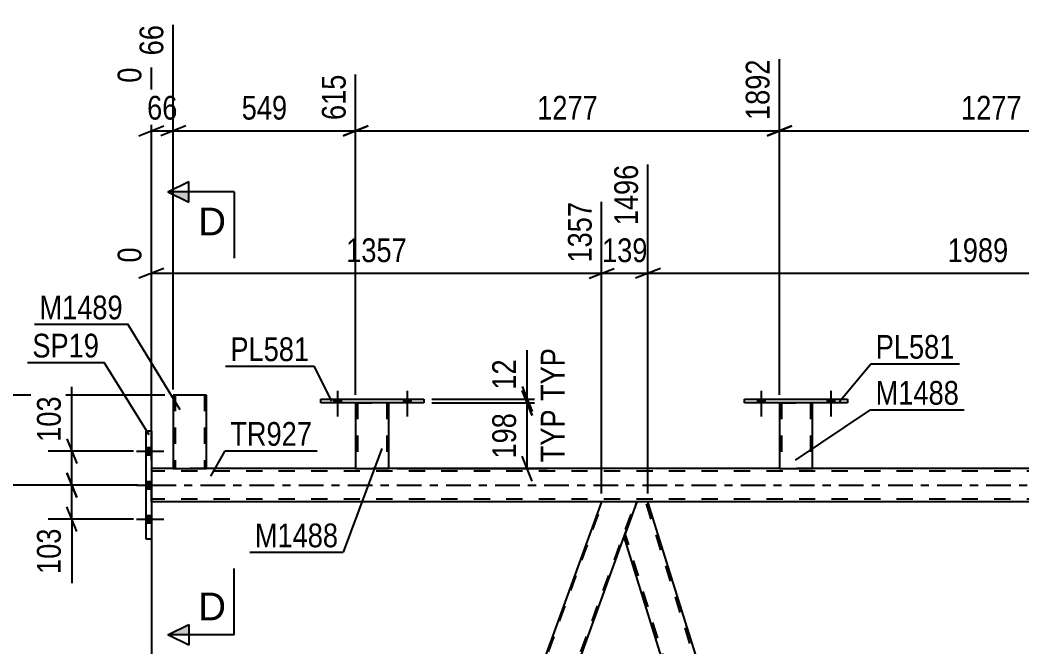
# Model space of a CAD drawing. Header units: millimetres. Extents: x 0 to 841, y 0 to 594.
# Drawn here: x 61.7 to 182.4, y 440.6 to 516.2 of the extents above; entities that cross this region are included whole.
import ezdxf

# ---------------------------------------------------------------- set-up
doc = ezdxf.new("R2010")
doc.units = ezdxf.units.MM
doc.linetypes.add('DXK_LINE_DOT2', pattern=[3.9198, 1.9599, -1.9599])
doc.linetypes.add('DXK_LINE_DOT3', pattern=[5.9187, 2.979, -0.9799, 0.9799, -0.9799])
doc.styles.add('Arial', font='ARIAL.TTF', dxfattribs={"height": 0.2})
doc.styles.add('Arial Narrow', font='ARIALN.TTF', dxfattribs={"height": 0.2})

# ---------------------------------------------------------------- blocks, each defined once
blk = doc.blocks.new('Bolt-814553173-3765 - 3758')
at = {"linetype": 'Continuous'}
for points in [[(99.5, 469.99), (100.38, 469.99), (100.38, 470.47), (99.5, 470.47)], [(107.9, 469.99), (108.78, 469.99), (108.78, 470.47), (107.9, 470.47)]]:
    blk.add_hatch(color=1, dxfattribs=at).paths.add_polyline_path(points)
at = {"color": 1, "linetype": 'Continuous'}
for p, q in [((99.94, 471.47), (99.94, 468.35)), ((108.34, 471.47), (108.34, 468.35)), ((99.5, 470.47), (99.5, 469.99)), ((100.38, 470.47), (100.38, 469.99)), ((107.9, 470.47), (107.9, 469.99)), ((108.78, 470.47), (108.78, 469.99))]:
    blk.add_line(p, q, dxfattribs=at)
blk = doc.blocks.new('Bolt-814553173-3763 - 3758')
at = {"linetype": 'Continuous'}
for points in [[(150.58, 469.99), (151.46, 469.99), (151.46, 470.47), (150.58, 470.47)], [(158.98, 469.99), (159.86, 469.99), (159.86, 470.47), (158.98, 470.47)]]:
    blk.add_hatch(color=1, dxfattribs=at).paths.add_polyline_path(points)
at = {"color": 1, "linetype": 'Continuous'}
for p, q in [((151.02, 471.47), (151.02, 468.35)), ((159.42, 471.47), (159.42, 468.35)), ((150.58, 470.47), (150.58, 469.99)), ((151.46, 470.47), (151.46, 469.99)), ((158.98, 470.47), (158.98, 469.99)), ((159.86, 470.47), (159.86, 469.99))]:
    blk.add_line(p, q, dxfattribs=at)
blk = doc.blocks.new('Bolt-814553173-3764 - 3758')
at = {"linetype": 'Continuous'}
for points in [[(150.58, 469.99), (151.46, 469.99), (151.46, 470.47), (150.58, 470.47)], [(158.98, 469.99), (159.86, 469.99), (159.86, 470.47), (158.98, 470.47)]]:
    blk.add_hatch(color=1, dxfattribs=at).paths.add_polyline_path(points)
at = {"color": 1, "linetype": 'Continuous'}
for p, q in [((151.02, 471.47), (151.02, 468.35)), ((159.42, 471.47), (159.42, 468.35)), ((150.58, 470.47), (150.58, 469.99)), ((151.46, 470.47), (151.46, 469.99)), ((158.98, 470.47), (158.98, 469.99)), ((159.86, 470.47), (159.86, 469.99))]:
    blk.add_line(p, q, dxfattribs=at)
blk = doc.blocks.new('Bolt-814553173-3772 - 3758')
at = {"linetype": 'Continuous'}
for points in [[(99.5, 469.99), (100.38, 469.99), (100.38, 470.47), (99.5, 470.47)], [(107.9, 469.99), (108.78, 469.99), (108.78, 470.47), (107.9, 470.47)]]:
    blk.add_hatch(color=1, dxfattribs=at).paths.add_polyline_path(points)
at = {"color": 1, "linetype": 'Continuous'}
for p, q in [((99.94, 471.47), (99.94, 468.35)), ((108.34, 471.47), (108.34, 468.35)), ((99.5, 470.47), (99.5, 469.99)), ((100.38, 470.47), (100.38, 469.99)), ((107.9, 470.47), (107.9, 469.99)), ((108.78, 470.47), (108.78, 469.99))]:
    blk.add_line(p, q, dxfattribs=at)
blk = doc.blocks.new('Part-814553173-4124 - 3758')
at = {"color": 7, "linetype": 'DXK_LINE_DOT2'}
for p, q in [((172.98, 336.86), (217.1, 458.08)), ((176.89, 336.86), (221.01, 458.08)), ((219.65, 453.88), (221.18, 458.08)), ((172.8, 336.86), (174.56, 341.69)), ((177.06, 336.86), (178.82, 341.69)), ((177.06, 336.86), (172.8, 336.86))]:
    blk.add_line(p, q, dxfattribs=at)
at = {"color": 2, "linetype": 'Continuous'}
for p, q in [((216.93, 458.08), (174.56, 341.69)), ((221.18, 458.08), (216.93, 458.08)), ((178.82, 341.69), (219.65, 453.88))]:
    blk.add_line(p, q, dxfattribs=at)
blk = doc.blocks.new('Part-814553173-3784 - 3758')
at = {"color": 2, "linetype": 'Continuous'}
for p, q in [((102.14, 469.99), (102.14, 462.08)), ((106.14, 462.08), (106.14, 469.99)), ((102.14, 462.08), (106.14, 462.08))]:
    blk.add_line(p, q, dxfattribs=at)
at = {"color": 7, "linetype": 'DXK_LINE_DOT2'}
for p, q in [((102.14, 469.99), (106.14, 469.99)), ((102.14, 469.99), (102.14, 469.99)), ((102.14, 469.99), (102.14, 469.99)), ((102.38, 469.99), (102.38, 462.08)), ((105.9, 469.99), (105.9, 462.08)), ((106.14, 469.99), (106.14, 469.99)), ((106.14, 469.99), (106.14, 469.99)), ((105.84, 462.08), (105.88, 462.08)), ((105.84, 462.08), (105.88, 462.08)), ((105.88, 462.08), (105.9, 462.08)), ((105.88, 462.08), (105.9, 462.08))]:
    blk.add_line(p, q, dxfattribs=at)
blk = doc.blocks.new('Part-814553173-3789 - 3758')
at = {"color": 2, "linetype": 'Continuous'}
for p, q in [((97.94, 470.47), (110.34, 470.47)), ((97.94, 469.99), (97.94, 470.47)), ((110.34, 469.99), (97.94, 469.99)), ((110.34, 470.47), (110.34, 469.99))]:
    blk.add_line(p, q, dxfattribs=at)
blk = doc.blocks.new('Part-814553173-3794 - 3758')
at = {"color": 2, "linetype": 'Continuous'}
for p, q in [((84.16, 470.95), (80.16, 470.95)), ((80.16, 470.95), (80.16, 462.08)), ((84.16, 462.08), (84.16, 470.95)), ((80.16, 462.08), (84.16, 462.08))]:
    blk.add_line(p, q, dxfattribs=at)
at = {"color": 7, "linetype": 'DXK_LINE_DOT2'}
for p, q in [((80.4, 470.95), (80.4, 462.08)), ((83.85, 470.95), (83.87, 470.95)), ((83.87, 470.95), (83.91, 470.95)), ((83.91, 470.95), (83.92, 470.95)), ((83.92, 470.95), (83.92, 462.08)), ((83.91, 462.08), (83.87, 462.08)), ((83.91, 462.08), (83.87, 462.08)), ((83.92, 462.08), (83.91, 462.08)), ((83.91, 462.08), (83.92, 462.08))]:
    blk.add_line(p, q, dxfattribs=at)
blk = doc.blocks.new('Part-814553173-3898 - 3758')
at = {"color": 2, "linetype": 'Continuous'}
for p, q in [((153.22, 469.99), (153.22, 462.08)), ((157.22, 462.08), (157.22, 469.99)), ((153.22, 462.08), (157.22, 462.08))]:
    blk.add_line(p, q, dxfattribs=at)
at = {"color": 7, "linetype": 'DXK_LINE_DOT2'}
for p, q in [((153.22, 469.99), (157.22, 469.99)), ((153.22, 469.99), (153.22, 469.99)), ((153.22, 469.99), (153.22, 469.99)), ((153.46, 469.99), (153.46, 462.08)), ((156.98, 469.99), (156.98, 462.08)), ((157.22, 469.99), (157.22, 469.99)), ((157.22, 469.99), (157.22, 469.99)), ((156.92, 462.08), (156.96, 462.08)), ((156.92, 462.08), (156.96, 462.08)), ((156.96, 462.08), (156.98, 462.08)), ((156.96, 462.08), (156.98, 462.08))]:
    blk.add_line(p, q, dxfattribs=at)
blk = doc.blocks.new('Part-814553173-3903 - 3758')
at = {"color": 2, "linetype": 'Continuous'}
for p, q in [((149.02, 470.47), (161.42, 470.47)), ((149.02, 469.99), (149.02, 470.47)), ((161.42, 469.99), (149.02, 469.99)), ((161.42, 470.47), (161.42, 469.99))]:
    blk.add_line(p, q, dxfattribs=at)
blk = doc.blocks.new('Bolt-814553173-3935 - 3758')
at = {"linetype": 'Continuous'}
for points in [[(77.52, 463.74), (77.52, 464.62), (76.88, 464.62), (76.88, 463.74)], [(77.52, 463.74), (77.52, 464.62), (76.88, 464.62), (76.88, 463.74)], [(77.52, 463.74), (77.52, 464.62), (76.88, 464.62), (76.88, 463.74)], [(77.52, 459.64), (77.52, 460.52), (76.88, 460.52), (76.88, 459.64)], [(77.52, 459.64), (77.52, 460.52), (76.88, 460.52), (76.88, 459.64)], [(77.52, 455.54), (77.52, 456.42), (76.88, 456.42), (76.88, 455.54)], [(77.52, 455.54), (77.52, 456.42), (76.88, 456.42), (76.88, 455.54)], [(77.52, 455.54), (77.52, 456.42), (76.88, 456.42), (76.88, 455.54)]]:
    blk.add_hatch(color=1, dxfattribs=at).paths.add_polyline_path(points)
at = {"color": 1, "linetype": 'Continuous'}
for p, q in [((75.72, 464.18), (79.04, 464.18)), ((75.72, 464.18), (79.04, 464.18)), ((75.72, 464.18), (79.04, 464.18)), ((76.88, 464.62), (77.52, 464.62)), ((76.88, 464.62), (77.52, 464.62)), ((76.88, 464.62), (77.52, 464.62)), ((76.88, 463.74), (77.52, 463.74)), ((76.88, 463.74), (77.52, 463.74)), ((76.88, 463.74), (77.52, 463.74)), ((75.72, 460.08), (79.04, 460.08)), ((75.72, 460.08), (79.04, 460.08)), ((76.88, 460.52), (77.52, 460.52)), ((76.88, 460.52), (77.52, 460.52)), ((76.88, 459.64), (77.52, 459.64)), ((76.88, 459.64), (77.52, 459.64)), ((75.72, 455.98), (79.04, 455.98)), ((75.72, 455.98), (79.04, 455.98)), ((75.72, 455.98), (79.04, 455.98)), ((76.88, 456.42), (77.52, 456.42)), ((76.88, 456.42), (77.52, 456.42)), ((76.88, 456.42), (77.52, 456.42)), ((76.88, 455.54), (77.52, 455.54)), ((76.88, 455.54), (77.52, 455.54)), ((76.88, 455.54), (77.52, 455.54))]:
    blk.add_line(p, q, dxfattribs=at)
blk = doc.blocks.new('Part-814553173-4077 - 3758')
at = {"color": 2, "linetype": 'Continuous'}
for p, q in [((80.16, 462.08), (77.52, 462.08)), ((102.14, 462.08), (84.16, 462.08)), ((153.22, 462.08), (106.14, 462.08)), ((204.3, 462.08), (157.22, 462.08)), ((131.79, 458.08), (77.52, 458.08)), ((216.93, 458.08), (137.37, 458.08))]:
    blk.add_line(p, q, dxfattribs=at)
at = {"color": 7, "linetype": 'DXK_LINE_DOT2'}
for p, q in [((77.52, 458.08), (77.52, 462.08)), ((741.59, 461.76), (77.52, 461.76)), ((84.16, 462.08), (80.16, 462.08)), ((106.14, 462.08), (102.14, 462.08)), ((157.22, 462.08), (153.22, 462.08)), ((741.59, 458.4), (77.52, 458.4)), ((137.37, 458.08), (131.79, 458.08))]:
    blk.add_line(p, q, dxfattribs=at)
at = {"color": 7, "linetype": 'DXK_LINE_DOT3'}
blk.add_line((77.52, 460.08), (741.59, 460.08), dxfattribs=at)
blk = doc.blocks.new('Part-814553173-4177 - 3758')
at = {"color": 2, "linetype": 'Continuous'}
for p, q in [((136.05, 458.08), (134.52, 453.89)), ((137.37, 458.08), (136.05, 458.08)), ((173.65, 341.69), (137.37, 458.08)), ((169.46, 341.69), (134.5, 453.83)), ((134.52, 453.89), (134.52, 453.88))]:
    blk.add_line(p, q, dxfattribs=at)
at = {"color": 7, "linetype": 'DXK_LINE_DOT2'}
for p, q in [((173.93, 339.96), (137.11, 458.08)), ((171.21, 336.86), (134.64, 454.2)), ((134.52, 453.89), (134.5, 453.83)), ((170.96, 336.86), (169.46, 341.69)), ((174.07, 340.33), (173.65, 341.69)), ((172.8, 336.86), (174.07, 340.33)), ((170.96, 336.86), (172.8, 336.86))]:
    blk.add_line(p, q, dxfattribs=at)
blk = doc.blocks.new('Part-814553173-4182 - 3758')
at = {"color": 2, "linetype": 'Continuous'}
for p, q in [((131.79, 458.08), (87.67, 336.86)), ((136.05, 458.08), (131.79, 458.08)), ((91.93, 336.86), (134.52, 453.88))]:
    blk.add_line(p, q, dxfattribs=at)
at = {"color": 7, "linetype": 'DXK_LINE_DOT2'}
for p, q in [((87.84, 336.86), (131.96, 458.08)), ((91.76, 336.86), (135.88, 458.08)), ((134.52, 453.88), (136.05, 458.08)), ((87.67, 336.86), (91.93, 336.86))]:
    blk.add_line(p, q, dxfattribs=at)
blk = doc.blocks.new('Part-814553173-4191 - 3758')
at = {"color": 2, "linetype": 'Continuous'}
for p, q in [((77.52, 466.58), (76.88, 466.58)), ((76.88, 453.58), (76.88, 466.58)), ((77.52, 466.58), (77.52, 453.58)), ((77.52, 453.58), (76.88, 453.58))]:
    blk.add_line(p, q, dxfattribs=at)
blk = doc.blocks.new('StraightDimension-814553173-4836 - 3758')
at = {"color": 7, "linetype": 'Continuous'}
for p, q in [((40.75, 458.58), (39.55, 461.58)), ((75.88, 460.08), (37.3, 460.08)), ((40.15, 334.22), (40.15, 460.08)), ((39.55, 335.72), (40.75, 332.72)), ((54.26, 334.22), (37.3, 334.22))]:
    blk.add_line(p, q, dxfattribs=at)
at = {"color": 0}
blk.add_wipeout([(39.4, 401.41), (35.2, 401.41), (35.2, 392.9), (39.4, 392.9)], dxfattribs=at)
at = {"color": 3, "style": 'Arial Narrow'}
blk.add_text('3146', height=2.863, rotation=90.0002, dxfattribs=at).set_placement((38.8, 393.5))
blk = doc.blocks.new('StraightDimension-814553173-4952 - 3758')
at = {"color": 7, "linetype": 'Continuous'}
blk.add_line((79.16, 470.95), (26.16, 470.95), dxfattribs=at)
blk = doc.blocks.new('StraightDimension-814553173-14589 - 3758')
at = {"color": 7, "linetype": 'Continuous'}
for p, q in [((153.22, 470.99), (153.22, 511.44)), ((204.3, 470.99), (204.3, 511.44)), ((154.72, 503.42), (151.72, 502.22)), ((153.22, 502.82), (204.3, 502.82)), ((202.8, 502.22), (205.8, 503.42))]:
    blk.add_line(p, q, dxfattribs=at)
at = {"color": 0}
blk.add_wipeout([(183.02, 503.57), (183.02, 507.77), (174.5, 507.77), (174.5, 503.57)], dxfattribs=at)
at = {"color": 3, "style": 'Arial Narrow'}
blk.add_text('1277', height=2.863, dxfattribs=at).set_placement((175.1, 504.17))
at = {"color": 0, "linetype": 'Continuous'}
blk.add_wipeout([(203.7, 512.04), (199.5, 512.04), (199.5, 503.52), (203.7, 503.52)], dxfattribs=at)
at = {"color": 3, "linetype": 'Continuous', "style": 'Arial Narrow'}
blk.add_text('3170', height=2.863, rotation=90.0002, dxfattribs=at).set_placement((203.1, 504.12))
blk = doc.blocks.new('StraightDimension-814553173-14592 - 3758')
at = {"color": 7, "linetype": 'Continuous'}
for p, q in [((80.16, 471.63), (80.16, 515.58)), ((77.52, 463.08), (77.52, 510.45)), ((76.02, 502.22), (79.02, 503.42)), ((77.52, 502.82), (80.16, 502.82)), ((81.66, 503.42), (78.66, 502.22))]:
    blk.add_line(p, q, dxfattribs=at)
at = {"color": 0, "linetype": 'Continuous'}
blk.add_wipeout([(79.56, 516.18), (75.36, 516.18), (75.36, 511.32), (79.56, 511.32)], dxfattribs=at)
at = {"color": 0}
blk.add_wipeout([(81.27, 503.57), (81.27, 507.77), (76.41, 507.77), (76.41, 503.57)], dxfattribs=at)
at = {"color": 3, "linetype": 'Continuous', "style": 'Arial Narrow'}
blk.add_text('66', height=2.863, rotation=90.0002, dxfattribs=at).set_placement((78.96, 511.92))
at = {"color": 3, "style": 'Arial Narrow'}
blk.add_text('66', height=2.863, dxfattribs=at).set_placement((77.01, 504.17))
at = {"color": 0, "linetype": 'Continuous'}
blk.add_wipeout([(76.92, 511.05), (72.72, 511.05), (72.72, 508.02), (76.92, 508.02)], dxfattribs=at)
at = {"color": 3, "linetype": 'Continuous', "style": 'Arial Narrow'}
blk.add_text('0', height=2.86, rotation=90.0002, dxfattribs=at).set_placement((76.32, 508.62))
blk = doc.blocks.new('StraightDimension-814553173-5150 - 3758')
at = {"color": 7, "linetype": 'Continuous'}
for p, q in [((122.22, 471.49), (123.42, 468.49)), ((111.34, 469.99), (125.22, 469.99)), ((122.82, 462.08), (122.82, 469.99)), ((123.42, 460.58), (122.22, 463.58)), ((107.14, 462.08), (125.22, 462.08))]:
    blk.add_line(p, q, dxfattribs=at)
at = {"color": 0, "linetype": 'Continuous'}
blk.add_wipeout([(127.92, 469.83), (123.72, 469.83), (123.72, 462.24), (127.92, 462.24)], dxfattribs=at)
at = {"color": 0}
blk.add_wipeout([(122.07, 469.38), (117.87, 469.38), (117.87, 462.69), (122.07, 462.69)], dxfattribs=at)
at = {"color": 3, "style": 'Arial Narrow'}
blk.add_text('198', height=2.863, rotation=90.0002, dxfattribs=at).set_placement((121.47, 463.29))
at = {"color": 3, "linetype": 'Continuous', "style": 'Arial Narrow'}
blk.add_text('TYP', height=2.863, rotation=90.0002, dxfattribs=at).set_placement((127.32, 462.84))
blk = doc.blocks.new('StraightDimension-814553173-4905 - 3758')
at = {"color": 7, "linetype": 'Continuous'}
for p, q in [((67.35, 461.58), (68.55, 458.58)), ((75.38, 460.08), (65.1, 460.08)), ((67.95, 455.98), (67.95, 460.08)), ((68.55, 454.48), (67.35, 457.48)), ((75.38, 455.98), (65.1, 455.98)), ((67.95, 455.98), (67.95, 448.25)), ((67.95, 455.98), (67.95, 448.25))]:
    blk.add_line(p, q, dxfattribs=at)
at = {"color": 0}
blk.add_wipeout([(67.2, 455.46), (63, 455.46), (63, 448.77), (67.2, 448.77)], dxfattribs=at)
at = {"color": 3, "style": 'Arial Narrow'}
blk.add_text('103', height=2.863, rotation=90.0002, dxfattribs=at).set_placement((66.6, 449.37))
blk = doc.blocks.new('StraightDimension-814553173-4225 - 3758')
at = {"color": 7, "linetype": 'Continuous'}
for p, q in [((137.37, 459.08), (137.37, 498.74)), ((131.79, 459.08), (131.79, 494.24)), ((130.29, 485.03), (133.29, 486.23)), ((131.79, 485.63), (137.37, 485.63)), ((138.87, 486.23), (135.87, 485.03))]:
    blk.add_line(p, q, dxfattribs=at)
at = {"color": 0}
blk.add_wipeout([(137.92, 486.38), (137.92, 490.58), (131.24, 490.58), (131.24, 486.38)], dxfattribs=at)
at = {"color": 3, "style": 'Arial Narrow'}
blk.add_text('139', height=2.863, dxfattribs=at).set_placement((131.84, 486.98))
at = {"color": 0, "linetype": 'Continuous'}
blk.add_wipeout([(136.77, 499.34), (132.57, 499.34), (132.57, 490.83), (136.77, 490.83)], dxfattribs=at)
at = {"color": 3, "linetype": 'Continuous', "style": 'Arial Narrow'}
blk.add_text('1496', height=2.863, rotation=90.0002, dxfattribs=at).set_placement((136.17, 491.43))
blk = doc.blocks.new('StraightDimension-814553173-4244 - 3758')
at = {"color": 7, "linetype": 'Continuous'}
for p, q in [((137.37, 459.08), (137.37, 498.74)), ((216.93, 459.08), (216.93, 494.24)), ((138.87, 486.23), (135.87, 485.03)), ((137.37, 485.63), (216.93, 485.63)), ((215.43, 485.03), (218.43, 486.23))]:
    blk.add_line(p, q, dxfattribs=at)
at = {"color": 0}
blk.add_wipeout([(181.4, 486.38), (181.4, 490.58), (172.89, 490.58), (172.89, 486.38)], dxfattribs=at)
at = {"color": 3, "style": 'Arial Narrow'}
blk.add_text('1989', height=2.863, dxfattribs=at).set_placement((173.49, 486.98))
at = {"color": 0, "linetype": 'Continuous'}
blk.add_wipeout([(216.33, 494.84), (212.13, 494.84), (212.13, 486.33), (216.33, 486.33)], dxfattribs=at)
at = {"color": 3, "linetype": 'Continuous', "style": 'Arial Narrow'}
blk.add_text('3485', height=2.863, rotation=90.0002, dxfattribs=at).set_placement((215.73, 486.93))
blk = doc.blocks.new('StraightDimension-814553173-4503 - 3758')
at = {"color": 7, "linetype": 'Continuous'}
for p, q in [((131.79, 459.08), (131.79, 494.24)), ((77.52, 467.58), (77.52, 488.76)), ((79.02, 486.23), (76.02, 485.03)), ((77.52, 485.63), (131.79, 485.63)), ((130.29, 485.03), (133.29, 486.23))]:
    blk.add_line(p, q, dxfattribs=at)
at = {"color": 0}
blk.add_wipeout([(108.91, 486.38), (108.91, 490.58), (100.4, 490.58), (100.4, 486.38)], dxfattribs=at)
at = {"color": 3, "style": 'Arial Narrow'}
blk.add_text('1357', height=2.863, dxfattribs=at).set_placement((101, 486.98))
at = {"color": 0, "linetype": 'Continuous'}
for points in [[(131.19, 494.84), (126.99, 494.84), (126.99, 486.33), (131.19, 486.33)], [(76.92, 489.36), (72.72, 489.36), (72.72, 486.33), (76.92, 486.33)]]:
    blk.add_wipeout(points, dxfattribs=at)
at = {"color": 3, "linetype": 'Continuous', "style": 'Arial Narrow'}
for s, height, p in [('1357', 2.863, (130.59, 486.93)), ('0', 2.86, (76.32, 486.93))]:
    blk.add_text(s, height=height, rotation=90.0002, dxfattribs=at).set_placement(p)
blk = doc.blocks.new('StraightDimension-814553173-4841 - 3758')
at = {"color": 7, "linetype": 'Continuous'}
for p, q in [((77.52, 457.08), (77.52, 398.58)), ((55.9, 337.86), (55.9, 403.83)), ((57.4, 401.58), (54.4, 400.38)), ((55.9, 400.98), (77.52, 400.98)), ((76.02, 400.38), (79.02, 401.58))]:
    blk.add_line(p, q, dxfattribs=at)
at = {"color": 0}
blk.add_wipeout([(70.97, 401.73), (70.97, 405.93), (62.45, 405.93), (62.45, 401.73)], dxfattribs=at)
at = {"color": 3, "style": 'Arial Narrow'}
blk.add_text('1431', height=2.863, dxfattribs=at).set_placement((63.05, 402.33))
blk = doc.blocks.new('StraightDimension-814553173-4915 - 3758')
at = {"color": 7, "linetype": 'Continuous'}
for p, q in [((67.95, 464.18), (67.95, 471.92)), ((67.95, 464.18), (67.95, 471.92)), ((67.35, 465.68), (68.55, 462.68)), ((75.38, 464.18), (65.1, 464.18)), ((67.95, 460.08), (67.95, 464.18)), ((68.55, 458.58), (67.35, 461.58)), ((75.38, 460.08), (65.1, 460.08))]:
    blk.add_line(p, q, dxfattribs=at)
at = {"color": 0}
blk.add_wipeout([(67.2, 471.39), (63, 471.39), (63, 464.71), (67.2, 464.71)], dxfattribs=at)
at = {"color": 3, "style": 'Arial Narrow'}
blk.add_text('103', height=2.863, rotation=90.0002, dxfattribs=at).set_placement((66.6, 465.31))
blk = doc.blocks.new('StraightDimension-814553173-5142 - 3758')
at = {"color": 7, "linetype": 'Continuous'}
for p, q in [((122.82, 470.47), (122.82, 476.38)), ((122.82, 470.47), (122.82, 476.38)), ((122.22, 471.97), (123.42, 468.97)), ((123.42, 468.49), (122.22, 471.49)), ((111.34, 470.47), (125.22, 470.47)), ((111.34, 469.99), (125.22, 469.99)), ((122.82, 469.99), (122.82, 470.47))]:
    blk.add_line(p, q, dxfattribs=at)
at = {"color": 0, "linetype": 'Continuous'}
blk.add_wipeout([(127.92, 477.22), (123.72, 477.22), (123.72, 469.63), (127.92, 469.63)], dxfattribs=at)
at = {"color": 0}
blk.add_wipeout([(122.07, 475.85), (117.87, 475.85), (117.87, 471), (122.07, 471)], dxfattribs=at)
at = {"color": 3, "linetype": 'Continuous', "style": 'Arial Narrow'}
blk.add_text('TYP', height=2.863, rotation=90.0002, dxfattribs=at).set_placement((127.32, 470.23))
at = {"color": 3, "style": 'Arial Narrow'}
blk.add_text('12', height=2.863, rotation=90.0002, dxfattribs=at).set_placement((121.47, 471.6))
blk = doc.blocks.new('StraightDimension-814553173-14590 - 3758')
at = {"color": 7, "linetype": 'Continuous'}
for p, q in [((153.22, 470.99), (153.22, 511.44)), ((102.14, 470.99), (102.14, 509.61)), ((103.64, 503.42), (100.64, 502.22)), ((102.14, 502.82), (153.22, 502.82)), ((151.72, 502.22), (154.72, 503.42))]:
    blk.add_line(p, q, dxfattribs=at)
at = {"color": 0}
blk.add_wipeout([(131.94, 503.57), (131.94, 507.77), (123.42, 507.77), (123.42, 503.57)], dxfattribs=at)
at = {"color": 3, "style": 'Arial Narrow'}
blk.add_text('1277', height=2.863, dxfattribs=at).set_placement((124.02, 504.17))
at = {"color": 0, "linetype": 'Continuous'}
blk.add_wipeout([(152.62, 512.04), (148.42, 512.04), (148.42, 503.52), (152.62, 503.52)], dxfattribs=at)
at = {"color": 3, "linetype": 'Continuous', "style": 'Arial Narrow'}
blk.add_text('1892', height=2.863, rotation=90.0002, dxfattribs=at).set_placement((152.02, 504.12))
blk = doc.blocks.new('StraightDimension-814553173-14591 - 3758')
at = {"color": 7, "linetype": 'Continuous'}
for p, q in [((80.16, 471.63), (80.16, 515.58)), ((102.14, 470.99), (102.14, 509.61)), ((81.66, 503.42), (78.66, 502.22)), ((80.16, 502.82), (102.14, 502.82)), ((100.64, 502.22), (103.64, 503.42))]:
    blk.add_line(p, q, dxfattribs=at)
at = {"color": 0}
blk.add_wipeout([(94.49, 503.57), (94.49, 507.77), (87.81, 507.77), (87.81, 503.57)], dxfattribs=at)
at = {"color": 3, "style": 'Arial Narrow'}
blk.add_text('549', height=2.863, dxfattribs=at).set_placement((88.41, 504.17))
at = {"color": 0, "linetype": 'Continuous'}
blk.add_wipeout([(101.54, 510.21), (97.34, 510.21), (97.34, 503.52), (101.54, 503.52)], dxfattribs=at)
at = {"color": 3, "linetype": 'Continuous', "style": 'Arial Narrow'}
blk.add_text('615', height=2.863, rotation=90.0002, dxfattribs=at).set_placement((100.94, 504.12))
blk = doc.blocks.new('SectionMark-814553173-5407 - 3758')
at = {"linetype": 'Continuous'}
for points in [[(82.02, 495.46), (82.02, 494.21), (79.52, 495.46)], [(82.02, 443.28), (82.02, 442.03), (79.52, 442.03)]]:
    blk.add_hatch(color=6, dxfattribs=at).paths.add_polyline_path(points)
at = {"color": 6, "linetype": 'Continuous'}
for p, q in [((79.52, 495.46), (82.02, 496.71)), ((82.02, 494.21), (82.02, 496.71)), ((87.52, 495.46), (79.52, 495.46)), ((79.52, 495.46), (82.02, 494.21)), ((87.52, 495.46), (87.52, 487.46)), ((87.52, 442.03), (87.52, 450.03)), ((79.52, 442.03), (82.02, 443.28)), ((82.02, 443.28), (82.02, 440.78)), ((87.52, 442.03), (79.52, 442.03)), ((82.02, 440.78), (79.52, 442.03))]:
    blk.add_line(p, q, dxfattribs=at)
at = {"color": 0, "linetype": 'Continuous'}
for points in [[(86.52, 490.21), (86.52, 493.71), (83.15, 493.71), (83.15, 490.21)], [(86.52, 443.78), (86.52, 447.28), (83.15, 447.28), (83.15, 443.78)]]:
    blk.add_wipeout(points, dxfattribs=at)
at = {"color": 3, "linetype": 'Continuous', "style": 'Arial'}
for p in [(83.15, 490.21), (83.15, 443.78)]:
    blk.add_text('D', height=3.34, dxfattribs=at).set_placement(p)
blk = doc.blocks.new('Mark-814553173-3894 - 3758')
at = {"color": 0}
blk.add_wipeout([(174.86, 469.78), (174.86, 472.78), (164.81, 472.78), (164.81, 469.78)], dxfattribs=at)
blk.add_wipeout([(174.86, 469.78), (174.86, 472.78), (164.81, 472.78), (164.81, 469.78)], dxfattribs=at)
at = {"color": 30, "linetype": 'Continuous'}
for p, q in [((155.17, 463.08), (164.21, 469.18)), ((164.21, 469.18), (175.46, 469.18))]:
    blk.add_line(p, q, dxfattribs=at)
at = {"color": 3, "style": 'Arial Narrow'}
blk.add_text('M1488', height=2.863, dxfattribs=at).set_placement((164.81, 469.78))
blk = doc.blocks.new('Mark-814553173-3780 - 3758')
at = {"color": 0}
blk.add_wipeout([(100.05, 452.59), (100.05, 455.59), (89.99, 455.59), (89.99, 452.59)], dxfattribs=at)
blk.add_wipeout([(100.05, 452.59), (100.05, 455.59), (89.99, 455.59), (89.99, 452.59)], dxfattribs=at)
at = {"color": 30, "linetype": 'Continuous'}
for p in [(105.31, 464.51), (89.39, 451.99)]:
    blk.add_line(p, (100.65, 451.99), dxfattribs=at)
at = {"color": 3, "style": 'Arial Narrow'}
blk.add_text('M1488', height=2.863, dxfattribs=at).set_placement((89.99, 452.59))
blk = doc.blocks.new('Mark-814553173-3785 - 3758')
at = {"color": 0}
blk.add_wipeout([(96.55, 475.04), (96.55, 478.04), (87.05, 478.04), (87.05, 475.04)], dxfattribs=at)
blk.add_wipeout([(96.55, 475.04), (96.55, 478.04), (87.05, 478.04), (87.05, 475.04)], dxfattribs=at)
at = {"color": 30, "linetype": 'Continuous'}
for p in [(86.45, 474.44), (99.28, 470.2)]:
    blk.add_line(p, (97.15, 474.44), dxfattribs=at)
at = {"color": 3, "style": 'Arial Narrow'}
blk.add_text('PL581', height=2.863, dxfattribs=at).set_placement((87.05, 475.04))
blk = doc.blocks.new('Mark-814553173-3790 - 3758')
at = {"color": 0}
blk.add_wipeout([(74.08, 480.08), (74.08, 483.08), (64.03, 483.08), (64.03, 480.08)], dxfattribs=at)
blk.add_wipeout([(74.08, 480.08), (74.08, 483.08), (64.03, 483.08), (64.03, 480.08)], dxfattribs=at)
at = {"color": 30, "linetype": 'Continuous'}
for p in [(63.43, 479.48), (80.98, 469.16)]:
    blk.add_line(p, (74.68, 479.48), dxfattribs=at)
at = {"color": 3, "style": 'Arial Narrow'}
blk.add_text('M1489', height=2.863, dxfattribs=at).set_placement((64.03, 480.08))
blk = doc.blocks.new('Mark-814553173-3899 - 3758')
at = {"color": 0}
blk.add_wipeout([(174.33, 475.33), (174.33, 478.33), (164.82, 478.33), (164.82, 475.33)], dxfattribs=at)
blk.add_wipeout([(174.33, 475.33), (174.33, 478.33), (164.82, 478.33), (164.82, 475.33)], dxfattribs=at)
at = {"color": 30, "linetype": 'Continuous'}
for p, q in [((160.44, 470.17), (164.22, 474.73)), ((164.22, 474.73), (174.93, 474.73))]:
    blk.add_line(p, q, dxfattribs=at)
at = {"color": 3, "style": 'Arial Narrow'}
blk.add_text('PL581', height=2.863, dxfattribs=at).set_placement((164.82, 475.33))
blk = doc.blocks.new('Mark-814553173-4073 - 3758')
at = {"color": 0}
blk.add_wipeout([(96.9, 464.83), (96.9, 467.83), (87.03, 467.83), (87.03, 464.83)], dxfattribs=at)
blk.add_wipeout([(96.9, 464.83), (96.9, 467.83), (87.03, 467.83), (87.03, 464.83)], dxfattribs=at)
at = {"color": 30, "linetype": 'Continuous'}
for p, q in [((84.67, 461.17), (86.43, 464.23)), ((86.43, 464.23), (97.5, 464.23))]:
    blk.add_line(p, q, dxfattribs=at)
at = {"color": 3, "style": 'Arial Narrow'}
blk.add_text('TR927', height=2.863, dxfattribs=at).set_placement((87.03, 464.83))
blk = doc.blocks.new('Mark-814553173-4187 - 3758')
at = {"color": 0}
blk.add_wipeout([(71.22, 475.48), (71.22, 478.48), (63.18, 478.48), (63.18, 475.48)], dxfattribs=at)
blk.add_wipeout([(71.22, 475.48), (71.22, 478.48), (63.18, 478.48), (63.18, 475.48)], dxfattribs=at)
at = {"color": 30, "linetype": 'Continuous'}
for p in [(62.58, 474.88), (77.24, 466.14)]:
    blk.add_line(p, (71.82, 474.88), dxfattribs=at)
at = {"color": 3, "style": 'Arial Narrow'}
blk.add_text('SP19', height=2.863, dxfattribs=at).set_placement((63.18, 475.48))

msp = doc.modelspace()

# ---------------------------------------------------------------- block references
for name in ['Part-814553173-3794 - 3758', 'Bolt-814553173-3765 - 3758', 'Bolt-814553173-3772 - 3758', 'Bolt-814553173-3763 - 3758', 'Bolt-814553173-3764 - 3758', 'Part-814553173-3789 - 3758', 'Part-814553173-3784 - 3758', 'Part-814553173-3903 - 3758', 'Part-814553173-3898 - 3758', 'Part-814553173-4191 - 3758', 'Bolt-814553173-3935 - 3758', 'Part-814553173-4077 - 3758', 'Part-814553173-4182 - 3758', 'Part-814553173-4177 - 3758', 'Part-814553173-4124 - 3758']:
    msp.add_blockref(name, (0, 0))

# ---------------------------------------------------------------- next in the draw order: block references
msp.add_blockref('StraightDimension-814553173-4836 - 3758', (0, 0))

# ---------------------------------------------------------------- next in the draw order: block references
msp.add_blockref('StraightDimension-814553173-4952 - 3758', (0, 0))

# ---------------------------------------------------------------- next in the draw order: block references
for name in ['StraightDimension-814553173-14592 - 3758', 'StraightDimension-814553173-14589 - 3758', 'StraightDimension-814553173-4225 - 3758', 'StraightDimension-814553173-5150 - 3758', 'StraightDimension-814553173-4905 - 3758']:
    msp.add_blockref(name, (0, 0))

# ---------------------------------------------------------------- next in the draw order: block references
for name in ['StraightDimension-814553173-4244 - 3758', 'StraightDimension-814553173-4503 - 3758', 'StraightDimension-814553173-4841 - 3758']:
    msp.add_blockref(name, (0, 0))

# ---------------------------------------------------------------- next in the draw order: block references
for name in ['StraightDimension-814553173-5142 - 3758', 'StraightDimension-814553173-4915 - 3758', 'Mark-814553173-3780 - 3758']:
    msp.add_blockref(name, (0, 0))

# ---------------------------------------------------------------- next in the draw order: block references
msp.add_blockref('StraightDimension-814553173-14590 - 3758', (0, 0))

# ---------------------------------------------------------------- next in the draw order: block references
for name in ['StraightDimension-814553173-14591 - 3758', 'Mark-814553173-3894 - 3758']:
    msp.add_blockref(name, (0, 0))

# ---------------------------------------------------------------- next in the draw order: block references
for name in ['SectionMark-814553173-5407 - 3758', 'Mark-814553173-3899 - 3758']:
    msp.add_blockref(name, (0, 0))

# ---------------------------------------------------------------- next in the draw order: block references
for name in ['Mark-814553173-3790 - 3758', 'Mark-814553173-3785 - 3758', 'Mark-814553173-4073 - 3758']:
    msp.add_blockref(name, (0, 0))

# ---------------------------------------------------------------- next in the draw order: block references
msp.add_blockref('Mark-814553173-4187 - 3758', (0, 0))

doc.saveas('drawing.dxf')
